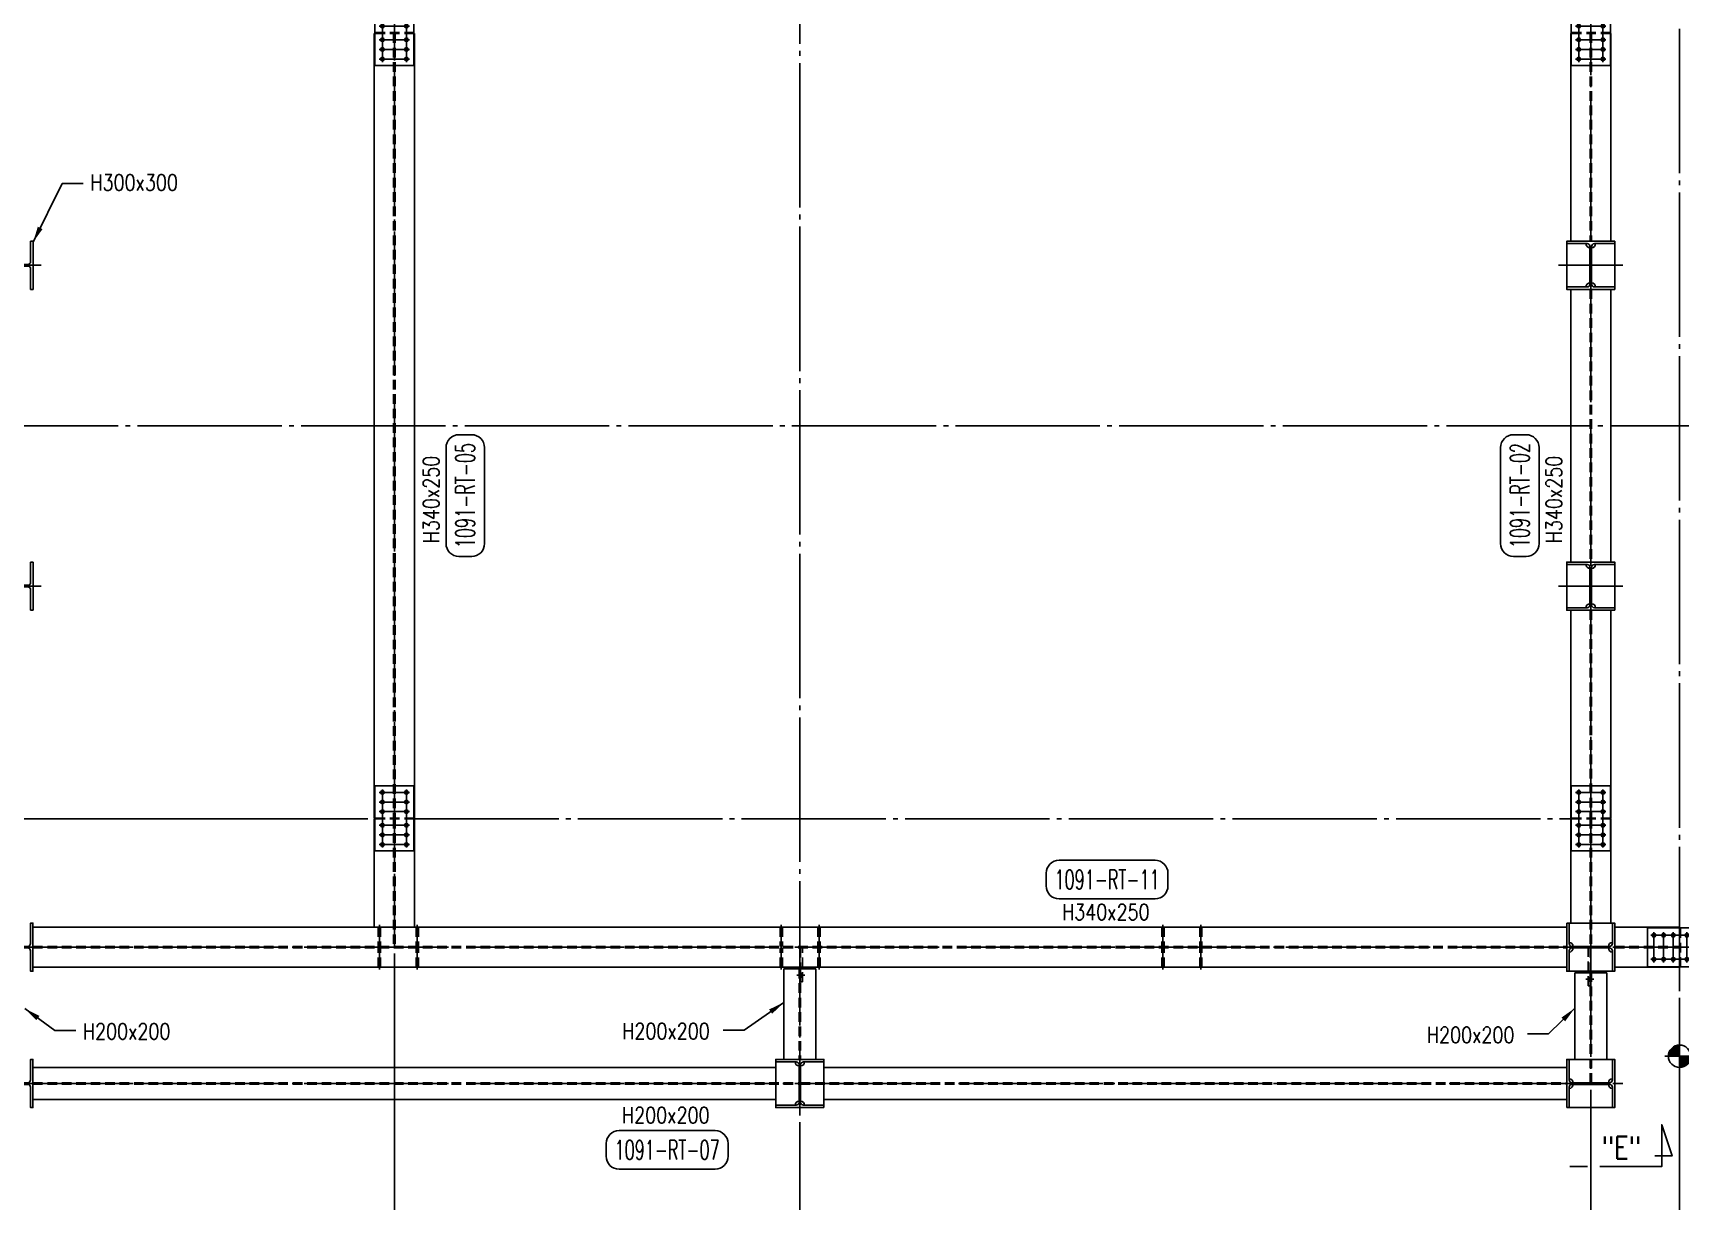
# Model space of a CAD drawing. Header units: millimetres. Extents: x 0 to 232280, y -26939 to 23794.
# Drawn here: x 96150 to 106419, y 8625 to 15907 of the extents above; entities that cross this region are included whole.
import ezdxf
from ezdxf.enums import TextEntityAlignment as Align

# ---------------------------------------------------------------- set-up
doc = ezdxf.new("R2010")
doc.units = ezdxf.units.MM
doc.header["$LTSCALE"] = 30
doc.linetypes.add('JNK-CENTER', pattern=[34, 30, -1.5, 1, -1.5])
doc.linetypes.add('JNK-HIDDEN', pattern=[3, 2, -1])
for name, color, linetype in [('CEN-R', 1, 'JNK-CENTER'), ('CON-C', 4, 'Continuous'), ('CON-G', 3, 'Continuous'), ('CON-W', 7, 'Continuous'), ('CON-Y', 2, 'Continuous'), ('Dim-W', 7, 'Continuous'), ('HID-Y', 2, 'JNK-HIDDEN'), ('STL-OBJT', 7, 'Continuous')]:
    doc.layers.add(name, color=color, linetype=linetype)
doc.styles.add('SIMPLEX', font='simplex.shx', dxfattribs={"width": 0.8})
doc.dimstyles.new('DIM40', dxfattribs={"dimscale": 40, "dimtxt": 2.5, "dimasz": 2.5, "dimexe": 1, "dimexo": 1, "dimgap": 1, "dimtad": 1, "dimdec": 0, "dimdsep": 46, "dimtxsty": 'SIMPLEX', "dimcen": 0, "dimclrd": 7, "dimclre": 7, "dimclrt": 2, "dimadec": 1, "dimazin": 2, "dimtfac": 1, "dimtdec": 0, "dimtix": 1, "dimtmove": 2, "dimatfit": 2, "dimfxl": 1, "dimtolj": 1, "dimtzin": 0, "dimarcsym": 1})

# ---------------------------------------------------------------- blocks, each defined once
blk = doc.blocks.new('f21222')
at = {"layer": 'CEN-R'}
for p, q in [((319744, -21651), (319744, -21840)), ((319804, -21651), (319804, -21840)), ((319864, -21651), (319864, -21840)), ((319949, -21651), (319949, -21840)), ((320009, -21651), (320009, -21840)), ((320069, -21651), (320069, -21840)), ((319725, -21671), (320088, -21671)), ((319725, -21821), (320088, -21821))]:
    blk.add_line(p, q, dxfattribs=at)
at = {"layer": 'CON-G'}
for p, q in [((319904, -21621), (319904, -21624)), ((319909, -21621), (319909, -21624)), ((319904, -21868), (319904, -21871)), ((319909, -21868), (319909, -21871))]:
    blk.add_line(p, q, dxfattribs=at)
blk.add_lwpolyline([(319704, -21624), (320109, -21624), (320109, -21868), (319704, -21868)], close=True, dxfattribs=at)
for centre in [(319744, -21671), (319804, -21671), (319864, -21671), (319949, -21671), (320009, -21671), (320069, -21671), (319744, -21821), (319804, -21821), (319864, -21821), (319949, -21821), (320009, -21821), (320069, -21821)]:
    blk.add_circle(centre, 11.5, dxfattribs=at)
at = {"layer": 'HID-Y'}
for p, q in [((319904, -21868), (319904, -21624)), ((319909, -21868), (319909, -21624))]:
    blk.add_line(p, q, dxfattribs=at)
blk = doc.blocks.new('*D1492')
at = {"layer": 'DEFPOINTS', "color": 0, "transparency": 16777216}
for p in [(95038, 11008), (98278, 11008), (95800, 10208)]:
    blk.add_point(p, dxfattribs=at)
at = {"layer": 'Dim-W', "color": 7, "linetype": 'ByBlock', "lineweight": -2, "transparency": 16777216}
for p, q in [((98238, 11008), (94998, 11008)), ((95038, 10308), (95038, 10908)), ((95760, 10208), (94998, 10208))]:
    blk.add_line(p, q, dxfattribs=at)
at = {"layer": 'Dim-W', "color": 7, "transparency": 16777216}
for points in [[(95021, 10908), (95055, 10908), (95038, 11008)], [(95021, 10308), (95055, 10308), (95038, 10208)]]:
    blk.add_solid(points, dxfattribs=at)
at = {"layer": 'Dim-W', "color": 2, "transparency": 16777216, "insert": (94948, 10608), "char_height": 100, "attachment_point": 5, "rotation": 90, "style": 'SIMPLEX'}
blk.add_mtext('\\A1;800', dxfattribs=at)
blk = doc.blocks.new('*D1500')
at = {"layer": 'DEFPOINTS', "color": 0, "transparency": 16777216}
for p in [(95800, 9358), (93758, 7708), (106770, 7708)]:
    blk.add_point(p, dxfattribs=at)
at = {"layer": 'Dim-W', "color": 7, "linetype": 'ByBlock', "lineweight": -2, "transparency": 16777216}
for p, q in [((95760, 9358), (93718, 9358)), ((93758, 9258), (93758, 7808)), ((106730, 7708), (93718, 7708))]:
    blk.add_line(p, q, dxfattribs=at)
at = {"layer": 'Dim-W', "color": 7, "transparency": 16777216}
for points in [[(93741, 9258), (93775, 9258), (93758, 9358)], [(93741, 7808), (93775, 7808), (93758, 7708)]]:
    blk.add_solid(points, dxfattribs=at)
at = {"layer": 'Dim-W', "color": 2, "transparency": 16777216, "insert": (93668, 8533), "char_height": 100, "attachment_point": 5, "rotation": 90, "style": 'SIMPLEX'}
blk.add_mtext('\\A1;1650', dxfattribs=at)
blk = doc.blocks.new('*D1502')
at = {"layer": 'DEFPOINTS', "color": 0, "transparency": 16777216}
for p in [(106770, 19210), (93438, 7708), (106770, 7708)]:
    blk.add_point(p, dxfattribs=at)
at = {"layer": 'Dim-W', "color": 7, "linetype": 'ByBlock', "lineweight": -2, "transparency": 16777216}
for p, q in [((106730, 19210), (93398, 19210)), ((93438, 19110), (93438, 7808)), ((106730, 7708), (93398, 7708))]:
    blk.add_line(p, q, dxfattribs=at)
at = {"layer": 'Dim-W', "color": 7, "transparency": 16777216}
for points in [[(93421, 19110), (93455, 19110), (93438, 19210)], [(93421, 7808), (93455, 7808), (93438, 7708)]]:
    blk.add_solid(points, dxfattribs=at)
at = {"layer": 'Dim-W', "color": 2, "transparency": 16777216, "insert": (93348, 13459), "char_height": 100, "attachment_point": 5, "rotation": 90, "style": 'SIMPLEX'}
blk.add_mtext('\\A1;11502', dxfattribs=at)
blk = doc.blocks.new('DUCT-TAG')
at = {"layer": 'CON-G'}
blk.add_lwpolyline([(-9.49, -1), (-9.49, 1, -0.414214), (-7.49, 3), (7.49, 3, -0.414214), (9.49, 1), (9.49, -1, -0.414214), (7.49, -3), (-7.49, -3, -0.414214)], format="xyb", close=True, dxfattribs=at)
at = {"layer": 'CON-G', "style": 'SIMPLEX', "width": 1.246304}
blk.add_attdef('NAME', text='', height=3, dxfattribs=at).set_placement((-8.19, -1.5), (8.19, -1.5), align=Align.FIT)
at = {"layer": 'CON-Y', "style": 'SIMPLEX'}
blk.add_attdef('ELEVATION', text='', height=2, dxfattribs=at).set_placement((0, -6.02), align=Align.CENTER)
blk = doc.blocks.new('*D1484')
at = {"layer": 'DEFPOINTS', "color": 0, "transparency": 16777216}
for p in [(98403, 10208), (96000, 9358), (98403, 6670)]:
    blk.add_point(p, dxfattribs=at)
at = {"layer": 'Dim-W', "color": 7, "linetype": 'ByBlock', "lineweight": -2, "transparency": 16777216}
for p, q in [((98403, 10168), (98403, 6630)), ((96000, 9318), (96000, 6630)), ((96100, 6670), (98303, 6670))]:
    blk.add_line(p, q, dxfattribs=at)
at = {"layer": 'Dim-W', "color": 7, "transparency": 16777216}
for points in [[(96100, 6686), (96100, 6653), (96000, 6670)], [(98303, 6686), (98303, 6653), (98403, 6670)]]:
    blk.add_solid(points, dxfattribs=at)
at = {"layer": 'Dim-W', "color": 2, "transparency": 16777216, "insert": (97201, 6760), "char_height": 100, "attachment_point": 5, "style": 'SIMPLEX'}
blk.add_mtext('\\A1;2403', dxfattribs=at)
blk = doc.blocks.new('*D1485')
at = {"layer": 'DEFPOINTS', "color": 0, "transparency": 16777216}
for p in [(100931, 9158), (98403, 6670), (100931, 6670)]:
    blk.add_point(p, dxfattribs=at)
at = {"layer": 'Dim-W', "color": 7, "linetype": 'ByBlock', "lineweight": -2, "transparency": 16777216}
for p, q in [((100931, 9118), (100931, 6630)), ((98503, 6670), (100831, 6670))]:
    blk.add_line(p, q, dxfattribs=at)
at = {"layer": 'Dim-W', "color": 7, "transparency": 16777216}
for points in [[(98503, 6686), (98503, 6653), (98403, 6670)], [(100831, 6686), (100831, 6653), (100931, 6670)]]:
    blk.add_solid(points, dxfattribs=at)
at = {"layer": 'Dim-W', "color": 2, "transparency": 16777216, "insert": (99667, 6760), "char_height": 100, "attachment_point": 5, "style": 'SIMPLEX'}
blk.add_mtext('\\A1;2528', dxfattribs=at)
blk = doc.blocks.new('SECMARK2')
at = {"layer": 'CON-C'}
blk.add_line((0, 0), (-2.72, 0), dxfattribs=at)
blk.add_lwpolyline([(-4.67, 0), (-14.32, 0), (-14.32, 6.51), (-15.93, 1.64), (-13.23, 1.64)], dxfattribs=at)
at = {"layer": 'CON-C', "style": 'SIMPLEX', "width": 0.8}
blk.add_attdef('TAG', (-12.98, 1.18), '', height=3.5, dxfattribs=at)
blk = doc.blocks.new('A$C719F1443')
at = {"layer": 'CON-G'}
for p, q in [((300, 300), (0, 300)), ((0, 300), (0, 285)), ((0, 285), (127, 285)), ((145, 267), (145, 33)), ((155, 33), (155, 267)), ((173, 285), (300, 285)), ((300, 285), (300, 300)), ((127, 15), (0, 15)), ((0, 15), (0, 0)), ((0, 0), (300, 0)), ((300, 15), (173, 15)), ((300, 0), (300, 15))]:
    blk.add_line(p, q, dxfattribs=at)
for centre, start, end in [((127, 267), 0, 90), ((173, 267), 90, 180), ((127, 33), 270, 0), ((173, 33), 180, 270)]:
    blk.add_arc(centre, 18, start, end, dxfattribs=at)
blk = doc.blocks.new('FS-MARK')
h = blk.add_hatch(color=256)
edge = h.paths.add_edge_path()
edge.add_arc((0, 0), 1.75, 90, 180)
edge.add_line((-1.75, 0), (0, 0))
edge.add_line((0, 0), (0, 1.75))
h = blk.add_hatch(color=256)
edge = h.paths.add_edge_path()
edge.add_line((0, 0), (0, -1.75))
edge.add_arc((0, 0), 1.75, 270, 360)
edge.add_line((1.75, 0), (0, 0))
for p, q in [((2.33, 0), (-2.33, 0)), ((0, 2.33), (0, -2.33))]:
    blk.add_line(p, q)
blk.add_circle((0, 0), 1.75)
at = {"layer": 'CON-Y', "style": 'SIMPLEX', "width": 0.8}
blk.add_attdef('F.S.', (3.19, 1), '', height=2.5, dxfattribs=at)
blk = doc.blocks.new('*D1455')
at = {"layer": 'DEFPOINTS', "color": 0, "transparency": 16777216}
for p in [(105862, 9358), (100931, 6670), (105862, 6670)]:
    blk.add_point(p, dxfattribs=at)
at = {"layer": 'Dim-W', "color": 7, "linetype": 'ByBlock', "lineweight": -2, "transparency": 16777216}
for p, q in [((105862, 9318), (105862, 6630)), ((101031, 6670), (105762, 6670))]:
    blk.add_line(p, q, dxfattribs=at)
at = {"layer": 'Dim-W', "color": 7, "transparency": 16777216}
for points in [[(101031, 6686), (101031, 6653), (100931, 6670)], [(105762, 6686), (105762, 6653), (105862, 6670)]]:
    blk.add_solid(points, dxfattribs=at)
at = {"layer": 'Dim-W', "color": 2, "transparency": 16777216, "insert": (103396, 6760), "char_height": 100, "attachment_point": 5, "style": 'SIMPLEX'}
blk.add_mtext('\\A1;4931', dxfattribs=at)
blk = doc.blocks.new('*D1456')
at = {"layer": 'DEFPOINTS', "color": 0, "transparency": 16777216}
for p in [(106416, 9933), (105862, 6670), (106416, 6670)]:
    blk.add_point(p, dxfattribs=at)
at = {"layer": 'Dim-W', "color": 7, "linetype": 'ByBlock', "lineweight": -2, "transparency": 16777216}
for p, q in [((106416, 9893), (106416, 6630)), ((105962, 6670), (106316, 6670))]:
    blk.add_line(p, q, dxfattribs=at)
at = {"layer": 'Dim-W', "color": 7, "transparency": 16777216}
for points in [[(105962, 6686), (105962, 6653), (105862, 6670)], [(106316, 6686), (106316, 6653), (106416, 6670)]]:
    blk.add_solid(points, dxfattribs=at)
at = {"layer": 'Dim-W', "color": 2, "transparency": 16777216, "insert": (106139, 6760), "char_height": 100, "attachment_point": 5, "style": 'SIMPLEX'}
blk.add_mtext('\\A1;554', dxfattribs=at)
blk = doc.blocks.new('*D1457')
at = {"layer": 'DEFPOINTS', "color": 0, "transparency": 16777216}
for p in [(106416, 9933), (106416, 6670), (106970, 6670)]:
    blk.add_point(p, dxfattribs=at)
at = {"layer": 'Dim-W', "color": 7, "linetype": 'ByBlock', "lineweight": -2, "transparency": 16777216}
for p, q in [((106416, 9893), (106416, 6630)), ((106870, 6670), (106516, 6670))]:
    blk.add_line(p, q, dxfattribs=at)
at = {"layer": 'Dim-W', "color": 7, "transparency": 16777216}
for points in [[(106516, 6686), (106516, 6653), (106416, 6670)], [(106870, 6686), (106870, 6653), (106970, 6670)]]:
    blk.add_solid(points, dxfattribs=at)
at = {"layer": 'Dim-W', "color": 2, "transparency": 16777216, "insert": (106693, 6760), "char_height": 100, "attachment_point": 5, "style": 'SIMPLEX'}
blk.add_mtext('\\A1;554', dxfattribs=at)
blk = doc.blocks.new('A$C507E2DC9')
at = {"layer": 'CEN-R'}
blk.add_line((7, 0), (7, 280), dxfattribs=at)
at = {"layer": 'HID-Y'}
for p, q in [((0, 265), (0, 145)), ((14, 265), (14, 145)), ((0, 15), (0, 136)), ((14, 15), (14, 136))]:
    blk.add_line(p, q, dxfattribs=at)

msp = doc.modelspace()

# ---------------------------------------------------------------- hatches: boundary and pattern name
at = {"layer": 'CON-W'}
h = msp.add_hatch(color=256, dxfattribs=at)
h.paths.add_polyline_path([(100934.85, 10044.9), (100946.85, 10044.9), (100946.85, 10032.9), (100934.85, 10032.9)])
h.paths.add_polyline_path([(100930.85, 10044.9), (100934.85, 10044.9), (100934.85, 10032.9), (100930.85, 10032.9)])
h.paths.add_polyline_path([(100926.85, 10044.9), (100930.85, 10044.9), (100930.85, 10032.9), (100926.85, 10032.9)])
h.paths.add_polyline_path([(100926.85, 10032.9), (100930.85, 10032.9), (100930.85, 10021.9), (100926.85, 10021.9)])
h.paths.add_polyline_path([(100930.85, 10032.9), (100934.85, 10032.9), (100934.85, 10021.9), (100930.85, 10021.9)])
h.paths.add_polyline_path([(100934.85, 10032.9), (100946.85, 10032.9), (100946.85, 10021.9), (100934.85, 10021.9)])
h = msp.add_hatch(color=256, dxfattribs=at)
h.paths.add_polyline_path([(105857.85, 10019.9), (105845.85, 10019.9), (105845.85, 10007.9), (105857.85, 10007.9)])
h.paths.add_polyline_path([(105861.85, 10019.9), (105857.85, 10019.9), (105857.85, 10007.9), (105861.85, 10007.9)])
h.paths.add_polyline_path([(105865.85, 10019.9), (105861.85, 10019.9), (105861.85, 10007.9), (105865.85, 10007.9)])
h.paths.add_polyline_path([(105865.85, 10007.9), (105861.85, 10007.9), (105861.85, 9996.9), (105865.85, 9996.9)])
h.paths.add_polyline_path([(105861.85, 10007.9), (105857.85, 10007.9), (105857.85, 9996.9), (105861.85, 9996.9)])
h.paths.add_polyline_path([(105857.85, 10007.9), (105845.85, 10007.9), (105845.85, 9996.9), (105857.85, 9996.9)])

# ---------------------------------------------------------------- linework, layer by layer
at = {"layer": 'CEN-R'}
for p, q in [((100930.85, 17759.9), (100930.85, 9157.9)), ((105861.85, 17564.9), (105861.85, 9357.9)), ((106415.85, 9932.9), (106415.85, 16984.9)), ((98402.85, 16709.9), (98402.85, 10207.9)), ((95800.49, 14458.9), (96200.49, 14458.9)), ((106061.96, 14458.9), (105660.44, 14458.9)), ((117081.85, 13458.9), (95749.85, 13458.9)), ((95800.49, 12458.9), (96200.49, 12458.9)), ((106061.96, 12458.9), (105660.44, 12458.9)), ((98527.85, 11007.9), (105736.85, 11007.9)), ((95799.85, 10207.9), (117031.85, 10207.9)), ((100911.85, 10032.9), (100961.85, 10032.9)), ((105880.85, 10007.9), (105830.85, 10007.9)), ((95799.85, 9357.9), (106061.85, 9357.9))]:
    msp.add_line(p, q, dxfattribs=at)
at = {"layer": 'CON-G'}
for p, q in [((98277.85, 15904.9), (98277.85, 11012.9)), ((98527.85, 15904.9), (98527.85, 11012.9)), ((105736.85, 15904.9), (105736.85, 14608.9)), ((105986.85, 15904.9), (105986.85, 14608.9)), ((105711.85, 14323.9), (105711.85, 14593.9)), ((106011.85, 14323.9), (106011.85, 14593.9)), ((105736.85, 14308.9), (105736.85, 12608.9)), ((105986.85, 14308.9), (105986.85, 12608.9)), ((105711.85, 12593.9), (105711.85, 12323.9)), ((106011.85, 12593.9), (106011.85, 12323.9)), ((105736.85, 12308.9), (105736.85, 11012.9)), ((105986.85, 12308.9), (105986.85, 11012.9)), ((98277.85, 11007.9), (98277.85, 10332.9)), ((98527.85, 11007.9), (98527.85, 10332.9)), ((105736.85, 11007.9), (105736.85, 10357.9)), ((105986.85, 11007.9), (105986.85, 10357.9)), ((96149.85, 10332.9), (105711.85, 10332.9)), ((105996.85, 10357.9), (105726.85, 10357.9)), ((106011.85, 10332.9), (106415.85, 10332.9)), ((96149.85, 10082.9), (105711.85, 10082.9)), ((100830.85, 10072.9), (101030.85, 10072.9)), ((100830.85, 10072.9), (100830.85, 9507.9)), ((101030.85, 10072.9), (101030.85, 9507.9)), ((106011.85, 10082.9), (106415.85, 10082.9)), ((105996.85, 10057.9), (105726.85, 10057.9)), ((105761.85, 10047.9), (105761.85, 9507.9)), ((105761.85, 10047.9), (105961.85, 10047.9)), ((105961.85, 9507.9), (105961.85, 10047.9)), ((96149.85, 9457.9), (100780.85, 9457.9)), ((100780.85, 9222.9), (100780.85, 9492.9)), ((101080.85, 9222.9), (101080.85, 9492.9)), ((101080.85, 9457.9), (105711.85, 9457.9)), ((105996.85, 9507.9), (105726.85, 9507.9)), ((96149.85, 9257.9), (100780.85, 9257.9)), ((101080.85, 9257.9), (105711.85, 9257.9)), ((105996.85, 9207.9), (105726.85, 9207.9))]:
    msp.add_line(p, q, dxfattribs=at)
for points in [[(106011.85, 14608.9), (106011.85, 14593.9), (105884.85, 14593.9, 0.41421356), (105866.85, 14575.9), (105866.85, 14341.9, 0.41421356), (105884.85, 14323.9), (106011.85, 14323.9), (106011.85, 14308.9), (105711.85, 14308.9), (105711.85, 14323.9), (105838.85, 14323.9, 0.41421356), (105856.85, 14341.9), (105856.85, 14575.9, 0.41421356), (105838.85, 14593.9), (105711.85, 14593.9), (105711.85, 14608.9)], [(106011.85, 12308.9), (106011.85, 12323.9), (105884.85, 12323.9, -0.41421356), (105866.85, 12341.9), (105866.85, 12575.9, -0.41421356), (105884.85, 12593.9), (106011.85, 12593.9), (106011.85, 12608.9), (105711.85, 12608.9), (105711.85, 12593.9), (105838.85, 12593.9, -0.41421356), (105856.85, 12575.9), (105856.85, 12341.9, -0.41421356), (105838.85, 12323.9), (105711.85, 12323.9), (105711.85, 12308.9)], [(95849.85, 10357.9), (95864.85, 10357.9), (95864.85, 10230.9, 0.41421356), (95882.85, 10212.9), (96116.85, 10212.9, 0.41421356), (96134.85, 10230.9), (96134.85, 10357.9), (96149.85, 10357.9), (96149.85, 10057.9), (96134.85, 10057.9), (96134.85, 10184.9, 0.41421356), (96116.85, 10202.9), (95882.85, 10202.9, 0.41421356), (95864.85, 10184.9), (95864.85, 10057.9), (95849.85, 10057.9)], [(105711.85, 10357.9), (105726.85, 10357.9), (105726.85, 10230.9, 0.41421356), (105744.85, 10212.9), (105978.85, 10212.9, 0.41421356), (105996.85, 10230.9), (105996.85, 10357.9), (106011.85, 10357.9), (106011.85, 10057.9), (105996.85, 10057.9), (105996.85, 10184.9, 0.41421356), (105978.85, 10202.9), (105744.85, 10202.9, 0.41421356), (105726.85, 10184.9), (105726.85, 10057.9), (105711.85, 10057.9)], [(95849.85, 9207.9), (95864.85, 9207.9), (95864.85, 9334.9, -0.41421356), (95882.85, 9352.9), (96116.85, 9352.9, -0.41421356), (96134.85, 9334.9), (96134.85, 9207.9), (96149.85, 9207.9), (96149.85, 9507.9), (96134.85, 9507.9), (96134.85, 9380.9, -0.41421356), (96116.85, 9362.9), (95882.85, 9362.9, -0.41421356), (95864.85, 9380.9), (95864.85, 9507.9), (95849.85, 9507.9)], [(101080.85, 9207.9), (101080.85, 9222.9), (100953.85, 9222.9, -0.41421356), (100935.85, 9240.9), (100935.85, 9474.9, -0.41421356), (100953.85, 9492.9), (101080.85, 9492.9), (101080.85, 9507.9), (100780.85, 9507.9), (100780.85, 9492.9), (100907.85, 9492.9, -0.41421356), (100925.85, 9474.9), (100925.85, 9240.9, -0.41421356), (100907.85, 9222.9), (100780.85, 9222.9), (100780.85, 9207.9)], [(105711.85, 9207.9), (105726.85, 9207.9), (105726.85, 9334.9, -0.41421356), (105744.85, 9352.9), (105978.85, 9352.9, -0.41421356), (105996.85, 9334.9), (105996.85, 9207.9), (106011.85, 9207.9), (106011.85, 9507.9), (105996.85, 9507.9), (105996.85, 9380.9, -0.41421356), (105978.85, 9362.9), (105744.85, 9362.9, -0.41421356), (105726.85, 9380.9), (105726.85, 9507.9), (105711.85, 9507.9)]]:
    msp.add_lwpolyline(points, format="xyb", close=True, dxfattribs=at)
for centre, start, end in [((105856.85, 14593.9), 180, 270), ((105866.85, 14593.9), 270, 0), ((105856.85, 14323.9), 90, 180), ((105866.85, 14323.9), 0, 90), ((105856.85, 12593.9), 180, 270), ((105866.85, 12593.9), 270, 0), ((105856.85, 12323.9), 90, 180), ((105866.85, 12323.9), 0, 90), ((105726.85, 10212.9), 0, 90), ((105726.85, 10202.9), 270, 0), ((105996.85, 10212.9), 90, 180), ((105996.85, 10202.9), 180, 270), ((100925.85, 9492.9), 180, 270), ((100935.85, 9492.9), 270, 0), ((105726.85, 9362.9), 0, 90), ((105726.85, 9352.9), 270, 0), ((105996.85, 9362.9), 90, 180), ((105996.85, 9352.9), 180, 270), ((100925.85, 9222.9), 90, 180), ((100935.85, 9222.9), 0, 90)]:
    msp.add_arc(centre, 25, start, end, dxfattribs=at)
at = {"layer": 'HID-Y'}
for p, q in [((98398.35, 15904.9), (98398.35, 11012.9)), ((98407.35, 15904.9), (98407.35, 11012.9)), ((105857.35, 15904.9), (105857.35, 14608.9)), ((105866.35, 15904.9), (105866.35, 14608.9)), ((105857.35, 14308.9), (105857.35, 12608.9)), ((105866.35, 14308.9), (105866.35, 12608.9)), ((105857.35, 12308.9), (105857.35, 11012.9)), ((105866.35, 12308.9), (105866.35, 11012.9)), ((98398.35, 11007.9), (98398.35, 10207.9)), ((98407.35, 11007.9), (98407.35, 10207.9)), ((105857.35, 11007.9), (105857.35, 10212.9)), ((105866.35, 11007.9), (105866.35, 10212.9)), ((96149.85, 10212.4), (105711.85, 10212.4)), ((96149.85, 10203.4), (105711.85, 10203.4)), ((106011.85, 10212.4), (106415.85, 10212.4)), ((106011.85, 10203.4), (106415.85, 10203.4)), ((100926.85, 10072.9), (100926.85, 9507.9)), ((100934.85, 10072.9), (100934.85, 9507.9)), ((100946.85, 10044.9), (100926.85, 10044.9)), ((100946.85, 10021.9), (100926.85, 10021.9)), ((105845.85, 10019.9), (105865.85, 10019.9)), ((105845.85, 9996.9), (105865.85, 9996.9)), ((105857.85, 9362.9), (105857.85, 10047.9)), ((105865.85, 9362.9), (105865.85, 10047.9)), ((100935.85, 9474.9), (100935.85, 9357.9)), ((96149.85, 9362.4), (100925.85, 9362.4)), ((96149.85, 9353.4), (100925.85, 9353.4)), ((100935.85, 9362.4), (105711.85, 9362.4)), ((100935.85, 9353.4), (105711.85, 9353.4))]:
    msp.add_line(p, q, dxfattribs=at)
for points in [[(100946.85, 10203.4), (100934.85, 10203.4), (100934.85, 9992.9), (100946.85, 9992.9)], [(105845.85, 10202.9), (105857.85, 10202.9), (105857.85, 9967.9), (105845.85, 9967.9)]]:
    msp.add_lwpolyline(points, close=True, dxfattribs=at)
at = {"layer": 'STL-OBJT'}
for p, q in [((96331.83, 14969.44), (96462.31, 14969.44)), ((96286.89, 9689.06), (96417.36, 9689.06)), ((100583.18, 9690.83), (100452.71, 9690.83)), ((105598.63, 9666.96), (105468.16, 9666.96))]:
    msp.add_line(p, q, dxfattribs=at)

# ---------------------------------------------------------------- block references
at = {"layer": 'CON-W', "xscale": -1, "rotation": 90}
for p in [(76657.33, 335813.87), (84116.33, 335813.87)]:
    msp.add_blockref('f21222', p, dxfattribs=at)
at = {"layer": 'CON-W', "rotation": 90.00000000000001}
for p in [(76657.33, -308896.06), (84116.33, -308896.06)]:
    msp.add_blockref('f21222', p, dxfattribs=at)
at = {"layer": 'CON-W'}
msp.add_blockref('f21222', (-213488.12, 31953.42), dxfattribs=at)
ref = msp.add_blockref('SECMARK2', (105732.01, 8840.66), dxfattribs=dict(at, xscale=-40, yscale=40, zscale=40))
ref.add_attrib('TAG', '"E"', (105931.35, 8887.86), dxfattribs={"layer": 'CON-C', "height": 140, "style": 'SIMPLEX', "width": 0.8})
at = {"layer": 'Dim-W', "xscale": -1, "rotation": 90}
msp.add_blockref('A$C719F1443', (96150.49, 14608.9), dxfattribs=at)
at = {"layer": 'Dim-W', "rotation": 90}
msp.add_blockref('A$C719F1443', (96150.49, 12308.9), dxfattribs=at)
at = {"layer": 'Dim-W'}
for p in [(98302.85, 10067.9), (98538.85, 10067.9), (100807.85, 10067.9), (101043.85, 10067.9), (103187.85, 10067.9), (103423.85, 10067.9)]:
    msp.add_blockref('A$C507E2DC9', p, dxfattribs=at)
at = {"layer": 'STL-OBJT'}
ref = msp.add_blockref('DUCT-TAG', (98845.08, 13023.2), dxfattribs=dict(at, xscale=-40, yscale=40, zscale=40, rotation=270))
ref.add_attrib('NAME', '1091-RT-05', dxfattribs={"layer": 'CON-G', "height": 120, "rotation": 90, "style": 'SIMPLEX', "width": 0.58203}).set_placement((98905.08, 12695.6), (98905.08, 13350.8), align=Align.FIT)
ref = msp.add_blockref('DUCT-TAG', (105419.61, 13023.2), dxfattribs=dict(at, xscale=40, yscale=40, zscale=40, rotation=90.00000000000001))
ref.add_attrib('NAME', '1091-RT-02', dxfattribs={"layer": 'CON-G', "height": 120, "rotation": 90, "style": 'SIMPLEX', "width": 0.58203}).set_placement((105479.61, 12695.6), (105479.61, 13350.8), align=Align.FIT)
ref = msp.add_blockref('DUCT-TAG', (102846.38, 10629.39), dxfattribs=dict(at, xscale=40, yscale=40, zscale=40))
ref.add_attrib('NAME', '1091-RT-11', dxfattribs={"layer": 'CON-G', "height": 120, "style": 'SIMPLEX', "width": 0.623152}).set_placement((102518.78, 10569.39), (103173.98, 10569.39), align=Align.FIT)
at = {"layer": 'STL-OBJT', "xscale": 40, "yscale": 40, "zscale": 40}
msp.add_blockref('FS-MARK', (106415.85, 9527.84), dxfattribs=at)
at = {"layer": 'STL-OBJT'}
ref = msp.add_blockref('DUCT-TAG', (100103.49, 8944.15), dxfattribs=dict(at, xscale=40, yscale=40, zscale=40))
ref.add_attrib('NAME', '1091-RT-07', dxfattribs={"layer": 'CON-G', "height": 120, "style": 'SIMPLEX', "width": 0.58203}).set_placement((99775.89, 8884.15), (100431.09, 8884.15), align=Align.FIT)

# ---------------------------------------------------------------- texts
at = {"layer": 'CON-Y', "style": 'SIMPLEX', "width": 0.8}
for s, p in [('H300x300', (96508.23, 14925.46)), ('H340x250', (102566.27, 10377.15)), ('H200x200', (96461.74, 9633.05)), ('H200x200', (99823.93, 9634.81)), ('H200x200', (104840.92, 9610.94)), ('H200x200', (99822.77, 9111.25))]:
    msp.add_text(s, height=100, dxfattribs=at).set_placement(p)
for p in [(98682.36, 12726.37), (105682.33, 12726.37)]:
    msp.add_text('H340x250', height=100, rotation=90, dxfattribs=at).set_placement(p)

# ---------------------------------------------------------------- dimensions: what is measured, and where the dimension line sits
at = {"layer": 'Dim-W'}
dim = msp.add_linear_dim(base=(93437.92, 7707.9), p1=(106769.85, 19209.9), p2=(106769.85, 7707.9), angle=90, dimstyle='DIM40', override={"dimtmove": 0}, dxfattribs=at)
dim.commit()
dim.dimension.update_dxf_attribs({"geometry": '*D1502', "text_midpoint": (93437.92, 13458.9), "dimtype": 160})
for base, p1, p2, angle, picture, middle in [((95037.92, 11007.9), (95799.85, 10207.9), (98277.85, 11007.9), 270, '*D1492', (94947.92, 10607.9)), ((93757.92, 7707.9), (95799.85, 9357.9), (106769.85, 7707.9), 90, '*D1500', (93667.92, 8532.9))]:
    dim = msp.add_linear_dim(base=base, p1=p1, p2=p2, angle=angle, dimstyle='DIM40', override={"dimtmove": 0}, dxfattribs=at)
    dim.commit()
    dim.dimension.update_dxf_attribs({"geometry": picture, "text_midpoint": middle})
for base, p1, p2, picture, middle in [((98402.85, 6669.76), (95999.85, 9357.9), (98402.85, 10207.9), '*D1484', (97201.35, 6759.76)), ((106415.85, 6669.76), (105861.85, 6669.76), (106415.85, 9932.9), '*D1456', (106138.85, 6759.76)), ((105861.85, 6669.76), (100930.85, 6669.76), (105861.85, 9357.9), '*D1455', (103396.35, 6759.76)), ((100930.85, 6669.76), (98402.85, 6669.76), (100930.85, 9157.9), '*D1485', (99666.85, 6759.76))]:
    dim = msp.add_linear_dim(base=base, p1=p1, p2=p2, dimstyle='DIM40', dxfattribs=at)
    dim.commit()
    dim.dimension.update_dxf_attribs({"geometry": picture, "text_midpoint": middle})
dim = msp.add_linear_dim(base=(106415.85, 6669.76), p1=(106969.85, 6669.76), p2=(106415.85, 9932.9), angle=180, dimstyle='DIM40', dxfattribs=at)
dim.commit()
dim.dimension.update_dxf_attribs({"geometry": '*D1457', "text_midpoint": (106692.85, 6759.76)})

# ---------------------------------------------------------------- leaders
for points in [[(96150.49, 14602.43), (96331.83, 14969.44)], [(100830.85, 9863.43), (100583.18, 9690.83)], [(96099.85, 9825.36), (96286.89, 9689.06)], [(105761.85, 9827.33), (105598.63, 9666.96)]]:
    msp.add_leader(points, dimstyle='DIM40', override={"dimgap": 1, "dimtad": 0}, dxfattribs=at)

doc.saveas('drawing.dxf')
